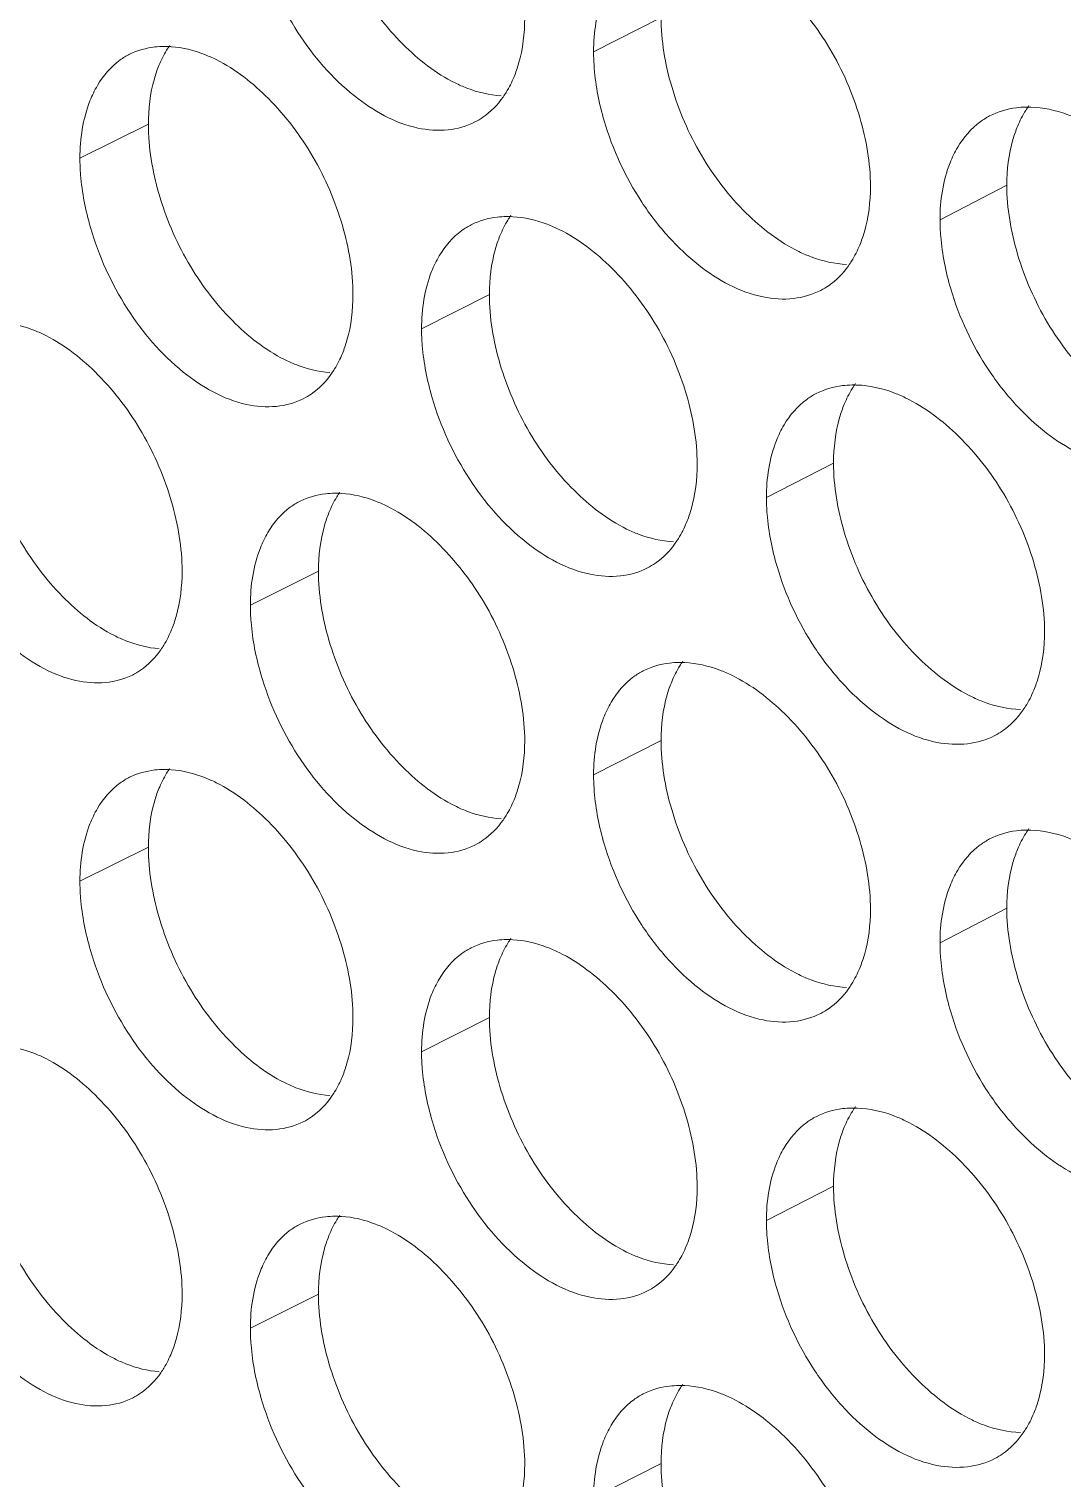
# Model space of a CAD drawing. Header units: millimetres. Extents: x 1177 to 4147, y 93 to 2194.
# Drawn here: x 2580.43 to 2591.68, y 760.61 to 776.39 of the extents above; entities that cross this region are included whole.
import ezdxf

# ---------------------------------------------------------------- set-up
doc = ezdxf.new("R2010")
doc.units = ezdxf.units.MM
doc.header["$LTSCALE"] = 0.1
doc.layers.get('0').update_dxf_attribs({"lineweight": 13})
doc.layers.add('标注', color=251, linetype='Continuous', lineweight=9)

# ---------------------------------------------------------------- blocks, each defined once
blk = doc.blocks.new('02')
at = {"layer": '标注'}
for p, q in [((4465.295, 700.576), (4464.246, 700.04)), ((4457.319, 698.913), (4456.254, 698.384)), ((4470.674, 697.966), (4469.635, 697.425)), ((4462.624, 696.265), (4461.569, 695.732)), ((4467.979, 693.642), (4466.934, 693.104)), ((4459.965, 691.961), (4458.906, 691.43)), ((4465.295, 689.326), (4464.246, 688.79)), ((4457.319, 687.663), (4456.254, 687.134)), ((4457.319, 687.663), (4456.254, 687.134)), ((4470.674, 686.716), (4469.635, 686.175)), ((4462.624, 685.015), (4461.569, 684.482)), ((4462.624, 685.015), (4461.569, 684.482)), ((4467.979, 682.392), (4466.934, 681.854)), ((4467.979, 682.392), (4466.934, 681.854)), ((4459.965, 680.711), (4458.906, 680.18)), ((4465.295, 678.076), (4464.246, 677.54))]:
    blk.add_line(p, q, dxfattribs=at)
for centre, radius, start, end in [((4457.571, 698.665), 1.459, 85.9113, 90.3279), ((4471.001, 697.672), 1.508, 88.1658, 91.0012), ((4462.906, 695.999), 1.478, 86.8291, 90.6001), ((4468.29, 693.358), 1.498, 87.7255, 90.8684), ((4460.232, 691.704), 1.468, 86.3729, 90.4645), ((4465.592, 689.051), 1.488, 87.2799, 90.7347), ((4457.571, 687.415), 1.459, 85.9113, 90.3279), ((4457.571, 687.415), 1.459, 85.9113, 90.3279), ((4471.001, 686.422), 1.508, 88.1658, 91.0012), ((4462.906, 684.749), 1.478, 86.8291, 90.6001), ((4462.906, 684.749), 1.478, 86.8291, 90.6001), ((4468.29, 682.108), 1.498, 87.7255, 90.8684), ((4468.29, 682.108), 1.498, 87.7255, 90.8684), ((4460.232, 680.454), 1.468, 86.3729, 90.4645), ((4465.592, 677.801), 1.488, 87.2799, 90.7347)]:
    blk.add_arc(centre, radius, start, end, dxfattribs=at)
for points, knots in [([(4459.965, 703.211), (4459.965, 702.848), (4460.094, 702.097), (4460.542, 701.048), (4461.214, 700.158), (4461.789, 699.705), (4462.091, 699.556)], [0, 0, 0, 0, 0.247033, 0.511643, 0.769894, 1, 1, 1, 1]), ([(4459.07, 701.604), (4459.198, 701.16), (4459.581, 700.325), (4460.418, 699.35), (4461.291, 698.85), (4461.971, 698.799), (4462.27, 698.882), (4462.4, 698.948)], [0, 0, 0, 0, 0.293762, 0.573619, 0.807925, 0.907583, 1, 1, 1, 1]), ([(4468.553, 697.946), (4468.553, 698.308), (4468.422, 699.06), (4467.966, 700.106), (4467.283, 700.991), (4466.701, 701.44), (4466.395, 701.589)], [0, 0, 0, 0, 0.246367, 0.510504, 0.768967, 1, 1, 1, 1]), ([(4464.519, 701.17), (4464.474, 701.093), (4464.304, 700.74), (4464.246, 700.341), (4464.246, 700.04)], [0, 0, 0, 0, 0.228624, 1, 1, 1, 1]), ([(4463.008, 699.653), (4463.036, 699.72), (4463.137, 700.014), (4463.174, 700.328), (4463.174, 700.566)], [0, 0, 0, 0, 0.233221, 1, 1, 1, 1]), ([(4465.295, 700.576), (4465.295, 700.213), (4465.425, 699.462), (4465.878, 698.415), (4466.556, 697.528), (4467.136, 697.079), (4467.441, 696.931)], [0, 0, 0, 0, 0.246671, 0.510955, 0.769257, 1, 1, 1, 1]), ([(4457.563, 700.124), (4457.516, 700.124), (4457.332, 700.113), (4457.149, 700.062), (4457.027, 700.002)], [0, 0, 0, 0, 0.258421, 1, 1, 1, 1]), ([(4457.648, 700.137), (4457.632, 700.113), (4457.568, 700.014), (4457.516, 699.907), (4457.482, 699.825)], [0, 0, 0, 0, 0.242569, 1, 1, 1, 1]), ([(4458.374, 699.918), (4458.316, 699.947), (4458.094, 700.047), (4457.853, 700.108), (4457.675, 700.12)], [0, 0, 0, 0, 0.266713, 1, 1, 1, 1]), ([(4457.027, 700.002), (4456.976, 699.976), (4456.774, 699.855), (4456.616, 699.669), (4456.526, 699.516)], [0, 0, 0, 0, 0.242512, 1, 1, 1, 1]), ([(4460.502, 696.26), (4460.502, 696.623), (4460.373, 697.375), (4459.923, 698.423), (4459.251, 699.313), (4458.677, 699.767), (4458.374, 699.918)], [0, 0, 0, 0, 0.246911, 0.511538, 0.769926, 1, 1, 1, 1]), ([(4464.246, 700.04), (4464.246, 699.953), (4464.261, 699.59), (4464.333, 699.23), (4464.411, 698.965)], [0, 0, 0, 0, 0.238632, 1, 1, 1, 1]), ([(4457.482, 699.825), (4457.455, 699.758), (4457.355, 699.464), (4457.319, 699.15), (4457.319, 698.913)], [0, 0, 0, 0, 0.232835, 1, 1, 1, 1]), ([(4462.837, 699.336), (4462.854, 699.36), (4462.92, 699.46), (4462.974, 699.569), (4463.008, 699.653)], [0, 0, 0, 0, 0.242697, 1, 1, 1, 1]), ([(4456.526, 699.516), (4456.481, 699.439), (4456.312, 699.085), (4456.254, 698.686), (4456.254, 698.384)], [0, 0, 0, 0, 0.227885, 1, 1, 1, 1]), ([(4462.091, 699.556), (4462.151, 699.526), (4462.379, 699.425), (4462.626, 699.366), (4462.809, 699.355)], [0, 0, 0, 0, 0.2667, 1, 1, 1, 1]), ([(4462.4, 698.948), (4462.443, 698.97), (4462.612, 699.069), (4462.752, 699.215), (4462.837, 699.336)], [0, 0, 0, 0, 0.244733, 1, 1, 1, 1]), ([(4470.974, 699.18), (4470.924, 699.179), (4470.728, 699.166), (4470.535, 699.109), (4470.407, 699.042)], [0, 0, 0, 0, 0.258483, 1, 1, 1, 1]), ([(4471.019, 699.204), (4471.002, 699.18), (4470.933, 699.077), (4470.877, 698.966), (4470.842, 698.88)], [0, 0, 0, 0, 0.242868, 1, 1, 1, 1]), ([(4471.804, 698.984), (4471.742, 699.014), (4471.501, 699.116), (4471.24, 699.174), (4471.049, 699.18)], [0, 0, 0, 0, 0.266802, 1, 1, 1, 1]), ([(4464.411, 698.965), (4464.542, 698.52), (4464.836, 697.88), (4465.392, 697.159), (4465.981, 696.597), (4466.662, 696.219), (4467.348, 696.174), (4467.649, 696.261), (4467.78, 696.328)], [0, 0, 0, 0, 0.292621, 0.4365, 0.572692, 0.807081, 0.907102, 1, 1, 1, 1]), ([(4470.407, 699.042), (4470.356, 699.015), (4470.157, 698.892), (4470, 698.707), (4469.91, 698.555)], [0, 0, 0, 0, 0.24332, 1, 1, 1, 1]), ([(4457.319, 698.913), (4457.319, 698.55), (4457.447, 697.798), (4457.893, 696.749), (4458.561, 695.858), (4459.134, 695.403), (4459.435, 695.252)], [0, 0, 0, 0, 0.247215, 0.511988, 0.770214, 1, 1, 1, 1]), ([(4470.842, 698.88), (4470.814, 698.813), (4470.712, 698.518), (4470.674, 698.204), (4470.674, 697.966)], [0, 0, 0, 0, 0.233581, 1, 1, 1, 1]), ([(4469.91, 698.555), (4469.864, 698.478), (4469.694, 698.125), (4469.635, 697.726), (4469.635, 697.425)], [0, 0, 0, 0, 0.229116, 1, 1, 1, 1]), ([(4456.254, 698.384), (4456.254, 698.298), (4456.27, 697.934), (4456.341, 697.574), (4456.418, 697.308)], [0, 0, 0, 0, 0.238534, 1, 1, 1, 1]), ([(4468.386, 697.033), (4468.414, 697.1), (4468.516, 697.394), (4468.553, 697.708), (4468.553, 697.946)], [0, 0, 0, 0, 0.233519, 1, 1, 1, 1]), ([(4470.674, 697.966), (4470.674, 697.603), (4470.806, 696.852), (4471.263, 695.807), (4471.948, 694.923), (4472.533, 694.477), (4472.84, 694.331)], [0, 0, 0, 0, 0.246312, 0.510271, 0.768623, 1, 1, 1, 1]), ([(4462.89, 697.477), (4462.842, 697.477), (4462.653, 697.466), (4462.467, 697.412), (4462.342, 697.349)], [0, 0, 0, 0, 0.258444, 1, 1, 1, 1]), ([(4462.96, 697.495), (4462.943, 697.471), (4462.877, 697.37), (4462.823, 697.262), (4462.789, 697.178)], [0, 0, 0, 0, 0.242682, 1, 1, 1, 1]), ([(4463.709, 697.276), (4463.649, 697.305), (4463.42, 697.406), (4463.171, 697.465), (4462.988, 697.475)], [0, 0, 0, 0, 0.266759, 1, 1, 1, 1]), ([(4469.635, 697.425), (4469.635, 697.338), (4469.651, 696.975), (4469.724, 696.616), (4469.802, 696.351)], [0, 0, 0, 0, 0.238699, 1, 1, 1, 1]), ([(4456.418, 697.308), (4456.546, 696.865), (4456.925, 696.03), (4457.757, 695.053), (4458.624, 694.551), (4459.301, 694.496), (4459.599, 694.577), (4459.729, 694.642)], [0, 0, 0, 0, 0.294207, 0.574275, 0.808437, 0.907868, 1, 1, 1, 1]), ([(4462.342, 697.349), (4462.291, 697.323), (4462.09, 697.201), (4461.932, 697.016), (4461.842, 696.863)], [0, 0, 0, 0, 0.242847, 1, 1, 1, 1]), ([(4462.789, 697.178), (4462.761, 697.111), (4462.661, 696.817), (4462.624, 696.503), (4462.624, 696.265)], [0, 0, 0, 0, 0.233133, 1, 1, 1, 1]), ([(4465.857, 693.628), (4465.857, 693.99), (4465.726, 694.742), (4465.272, 695.788), (4464.593, 696.676), (4464.014, 697.126), (4463.709, 697.276)], [0, 0, 0, 0, 0.246547, 0.510848, 0.769286, 1, 1, 1, 1]), ([(4467.441, 696.931), (4467.503, 696.901), (4467.738, 696.799), (4467.993, 696.741), (4468.181, 696.733)], [0, 0, 0, 0, 0.26673, 1, 1, 1, 1]), ([(4468.21, 696.71), (4468.227, 696.734), (4468.295, 696.837), (4468.351, 696.947), (4468.386, 697.033)], [0, 0, 0, 0, 0.242819, 1, 1, 1, 1]), ([(4461.842, 696.863), (4461.797, 696.786), (4461.628, 696.432), (4461.569, 696.033), (4461.569, 695.732)], [0, 0, 0, 0, 0.228378, 1, 1, 1, 1]), ([(4467.78, 696.328), (4467.822, 696.35), (4467.988, 696.449), (4468.126, 696.591), (4468.21, 696.71)], [0, 0, 0, 0, 0.245104, 1, 1, 1, 1]), ([(4460.338, 695.348), (4460.365, 695.415), (4460.466, 695.709), (4460.502, 696.022), (4460.502, 696.26)], [0, 0, 0, 0, 0.233071, 1, 1, 1, 1]), ([(4462.624, 696.265), (4462.624, 695.902), (4462.754, 695.151), (4463.204, 694.103), (4463.879, 693.215), (4464.456, 692.764), (4464.76, 692.615)], [0, 0, 0, 0, 0.246852, 0.511298, 0.769575, 1, 1, 1, 1]), ([(4469.802, 696.351), (4469.934, 695.906), (4470.232, 695.265), (4470.795, 694.546), (4471.392, 693.985), (4472.082, 693.612), (4472.774, 693.575), (4473.078, 693.665), (4473.209, 693.734)], [0, 0, 0, 0, 0.291742, 0.435347, 0.571412, 0.806086, 0.906551, 1, 1, 1, 1]), ([(4455.726, 695.624), (4455.669, 695.653), (4455.45, 695.752), (4455.213, 695.813), (4455.038, 695.827)], [0, 0, 0, 0, 0.266684, 1, 1, 1, 1]), ([(4457.844, 691.961), (4457.844, 692.324), (4457.715, 693.075), (4457.268, 694.125), (4456.598, 695.016), (4456.027, 695.472), (4455.726, 695.624)], [0, 0, 0, 0, 0.247093, 0.511885, 0.770247, 1, 1, 1, 1]), ([(4461.569, 695.732), (4461.569, 695.645), (4461.585, 695.282), (4461.657, 694.922), (4461.734, 694.657)], [0, 0, 0, 0, 0.238599, 1, 1, 1, 1]), ([(4460.169, 695.033), (4460.185, 695.057), (4460.25, 695.157), (4460.304, 695.265), (4460.338, 695.348)], [0, 0, 0, 0, 0.24264, 1, 1, 1, 1]), ([(4459.435, 695.252), (4459.494, 695.223), (4459.718, 695.123), (4459.961, 695.063), (4460.141, 695.051)], [0, 0, 0, 0, 0.266679, 1, 1, 1, 1]), ([(4459.729, 694.642), (4459.772, 694.664), (4459.942, 694.764), (4460.083, 694.911), (4460.169, 695.033)], [0, 0, 0, 0, 0.244538, 1, 1, 1, 1]), ([(4461.734, 694.657), (4461.864, 694.212), (4462.249, 693.377), (4463.091, 692.402), (4463.97, 691.906), (4464.653, 691.859), (4464.954, 691.943), (4465.084, 692.01)], [0, 0, 0, 0, 0.293319, 0.572966, 0.807416, 0.907301, 1, 1, 1, 1]), ([(4467.706, 694.721), (4467.656, 694.695), (4467.456, 694.572), (4467.298, 694.387), (4467.208, 694.234)], [0, 0, 0, 0, 0.243166, 1, 1, 1, 1]), ([(4468.267, 694.856), (4468.217, 694.856), (4468.024, 694.843), (4467.834, 694.787), (4467.706, 694.721)], [0, 0, 0, 0, 0.258469, 1, 1, 1, 1]), ([(4468.32, 694.878), (4468.303, 694.854), (4468.236, 694.752), (4468.18, 694.642), (4468.145, 694.556)], [0, 0, 0, 0, 0.242804, 1, 1, 1, 1]), ([(4469.094, 694.658), (4469.032, 694.688), (4468.795, 694.79), (4468.538, 694.848), (4468.349, 694.855)], [0, 0, 0, 0, 0.266791, 1, 1, 1, 1]), ([(4471.261, 691.02), (4471.261, 691.383), (4471.129, 692.134), (4470.671, 693.179), (4469.985, 694.063), (4469.401, 694.511), (4469.094, 694.658)], [0, 0, 0, 0, 0.246187, 0.510161, 0.768649, 1, 1, 1, 1]), ([(4454.685, 694.621), (4454.685, 694.258), (4454.813, 693.506), (4455.256, 692.456), (4455.921, 691.564), (4456.491, 691.107), (4456.791, 690.956)], [0, 0, 0, 0, 0.247397, 0.512334, 0.770535, 1, 1, 1, 1]), ([(4468.145, 694.556), (4468.117, 694.489), (4468.016, 694.195), (4467.979, 693.881), (4467.979, 693.642)], [0, 0, 0, 0, 0.233432, 1, 1, 1, 1]), ([(4467.208, 694.234), (4467.163, 694.157), (4466.993, 693.804), (4466.934, 693.405), (4466.934, 693.104)], [0, 0, 0, 0, 0.22887, 1, 1, 1, 1]), ([(4465.691, 692.715), (4465.719, 692.782), (4465.82, 693.076), (4465.857, 693.39), (4465.857, 693.628)], [0, 0, 0, 0, 0.23337, 1, 1, 1, 1]), ([(4467.979, 693.642), (4467.979, 693.28), (4468.109, 692.529), (4468.564, 691.483), (4469.246, 690.597), (4469.828, 690.15), (4470.134, 690.002)], [0, 0, 0, 0, 0.246491, 0.510612, 0.768939, 1, 1, 1, 1]), ([(4460.221, 693.173), (4460.172, 693.172), (4459.986, 693.161), (4459.802, 693.109), (4459.679, 693.047)], [0, 0, 0, 0, 0.258432, 1, 1, 1, 1]), ([(4460.298, 693.188), (4460.281, 693.164), (4460.216, 693.064), (4460.163, 692.957), (4460.129, 692.873)], [0, 0, 0, 0, 0.242625, 1, 1, 1, 1]), ([(4461.036, 692.969), (4460.977, 692.998), (4460.751, 693.098), (4460.506, 693.158), (4460.325, 693.17)], [0, 0, 0, 0, 0.266738, 1, 1, 1, 1]), ([(4466.934, 693.104), (4466.934, 693.018), (4466.95, 692.655), (4467.022, 692.295), (4467.1, 692.03)], [0, 0, 0, 0, 0.238665, 1, 1, 1, 1]), ([(4453.778, 693.019), (4453.905, 692.575), (4454.28, 691.742), (4455.002, 690.893), (4455.671, 690.431), (4456.166, 690.24), (4456.644, 690.199), (4456.941, 690.279), (4457.07, 690.343)], [0, 0, 0, 0, 0.294183, 0.574014, 0.698487, 0.809259, 0.908301, 1, 1, 1, 1]), ([(4459.679, 693.047), (4459.628, 693.022), (4459.426, 692.9), (4459.268, 692.714), (4459.178, 692.561)], [0, 0, 0, 0, 0.242682, 1, 1, 1, 1]), ([(4460.129, 692.873), (4460.102, 692.806), (4460.002, 692.512), (4459.965, 692.199), (4459.965, 691.961)], [0, 0, 0, 0, 0.232984, 1, 1, 1, 1]), ([(4463.174, 689.316), (4463.174, 689.678), (4463.043, 690.43), (4462.592, 691.478), (4461.916, 692.366), (4461.339, 692.819), (4461.036, 692.969)], [0, 0, 0, 0, 0.246729, 0.511193, 0.769606, 1, 1, 1, 1]), ([(4465.517, 692.395), (4465.534, 692.419), (4465.601, 692.52), (4465.656, 692.63), (4465.691, 692.715)], [0, 0, 0, 0, 0.242757, 1, 1, 1, 1]), ([(4459.178, 692.561), (4459.133, 692.484), (4458.964, 692.131), (4458.906, 691.731), (4458.906, 691.43)], [0, 0, 0, 0, 0.228131, 1, 1, 1, 1]), ([(4464.76, 692.615), (4464.821, 692.585), (4465.052, 692.484), (4465.304, 692.425), (4465.489, 692.416)], [0, 0, 0, 0, 0.266716, 1, 1, 1, 1]), ([(4465.084, 692.01), (4465.126, 692.032), (4465.294, 692.131), (4465.433, 692.275), (4465.517, 692.395)], [0, 0, 0, 0, 0.244921, 1, 1, 1, 1]), ([(4457.68, 691.049), (4457.707, 691.116), (4457.807, 691.41), (4457.844, 691.723), (4457.844, 691.961)], [0, 0, 0, 0, 0.232922, 1, 1, 1, 1]), ([(4459.965, 691.961), (4459.965, 691.598), (4460.094, 690.847), (4460.542, 689.798), (4461.214, 688.908), (4461.789, 688.455), (4462.091, 688.306)], [0, 0, 0, 0, 0.247033, 0.511643, 0.769894, 1, 1, 1, 1]), ([(4467.1, 692.03), (4467.232, 691.585), (4467.528, 690.944), (4468.087, 690.224), (4468.68, 689.663), (4469.366, 689.287), (4470.055, 689.247), (4470.357, 689.335), (4470.489, 689.403)], [0, 0, 0, 0, 0.29218, 0.435922, 0.57205, 0.806581, 0.906826, 1, 1, 1, 1]), ([(4458.906, 691.43), (4458.906, 691.343), (4458.921, 690.98), (4458.993, 690.62), (4459.07, 690.354)], [0, 0, 0, 0, 0.238567, 1, 1, 1, 1]), ([(4457.513, 690.737), (4457.529, 690.76), (4457.594, 690.86), (4457.646, 690.966), (4457.68, 691.049)], [0, 0, 0, 0, 0.242584, 1, 1, 1, 1]), ([(4456.791, 690.956), (4456.849, 690.927), (4457.069, 690.827), (4457.309, 690.766), (4457.486, 690.753)], [0, 0, 0, 0, 0.266655, 1, 1, 1, 1]), ([(4471.094, 690.107), (4471.122, 690.174), (4471.224, 690.468), (4471.261, 690.782), (4471.261, 691.02)], [0, 0, 0, 0, 0.233669, 1, 1, 1, 1]), ([(4457.07, 690.343), (4457.113, 690.365), (4457.286, 690.465), (4457.428, 690.613), (4457.513, 690.737)], [0, 0, 0, 0, 0.244338, 1, 1, 1, 1]), ([(4465.018, 690.407), (4464.967, 690.381), (4464.767, 690.259), (4464.609, 690.073), (4464.519, 689.92)], [0, 0, 0, 0, 0.243008, 1, 1, 1, 1]), ([(4465.573, 690.539), (4465.523, 690.538), (4465.333, 690.526), (4465.144, 690.471), (4465.018, 690.407)], [0, 0, 0, 0, 0.258456, 1, 1, 1, 1]), ([(4465.634, 690.559), (4465.617, 690.534), (4465.55, 690.433), (4465.496, 690.324), (4465.461, 690.239)], [0, 0, 0, 0, 0.242742, 1, 1, 1, 1]), ([(4466.395, 690.339), (4466.334, 690.369), (4466.101, 690.47), (4465.849, 690.528), (4465.662, 690.537)], [0, 0, 0, 0, 0.266777, 1, 1, 1, 1]), ([(4459.07, 690.354), (4459.198, 689.91), (4459.581, 689.075), (4460.418, 688.1), (4461.291, 687.6), (4461.971, 687.549), (4462.27, 687.632), (4462.4, 687.698)], [0, 0, 0, 0, 0.293762, 0.573619, 0.807925, 0.907583, 1, 1, 1, 1]), ([(4465.461, 690.239), (4465.433, 690.172), (4465.332, 689.878), (4465.295, 689.564), (4465.295, 689.326)], [0, 0, 0, 0, 0.233282, 1, 1, 1, 1]), ([(4468.553, 686.696), (4468.553, 687.058), (4468.422, 687.81), (4467.966, 688.856), (4467.283, 689.741), (4466.701, 690.19), (4466.395, 690.339)], [0, 0, 0, 0, 0.246367, 0.510504, 0.768967, 1, 1, 1, 1]), ([(4470.134, 690.002), (4470.197, 689.972), (4470.436, 689.87), (4470.695, 689.813), (4470.886, 689.807)], [0, 0, 0, 0, 0.266739, 1, 1, 1, 1]), ([(4470.915, 689.782), (4470.933, 689.806), (4471.002, 689.909), (4471.058, 690.02), (4471.094, 690.107)], [0, 0, 0, 0, 0.242883, 1, 1, 1, 1]), ([(4464.519, 689.92), (4464.474, 689.843), (4464.304, 689.49), (4464.246, 689.091), (4464.246, 688.79)], [0, 0, 0, 0, 0.228624, 1, 1, 1, 1]), ([(4470.489, 689.403), (4470.53, 689.425), (4470.694, 689.524), (4470.831, 689.664), (4470.915, 689.782)], [0, 0, 0, 0, 0.245281, 1, 1, 1, 1]), ([(4463.008, 688.403), (4463.036, 688.47), (4463.137, 688.764), (4463.174, 689.078), (4463.174, 689.316)], [0, 0, 0, 0, 0.233221, 1, 1, 1, 1]), ([(4465.295, 689.326), (4465.295, 688.963), (4465.425, 688.212), (4465.878, 687.165), (4466.556, 686.278), (4467.136, 685.829), (4467.441, 685.681)], [0, 0, 0, 0, 0.246671, 0.510955, 0.769257, 1, 1, 1, 1]), ([(4457.563, 688.874), (4457.516, 688.874), (4457.332, 688.863), (4457.149, 688.812), (4457.027, 688.752)], [0, 0, 0, 0, 0.258421, 1, 1, 1, 1]), ([(4457.563, 688.874), (4457.516, 688.874), (4457.332, 688.863), (4457.149, 688.812), (4457.027, 688.752)], [0, 0, 0, 0, 0.258421, 1, 1, 1, 1]), ([(4457.648, 688.887), (4457.632, 688.863), (4457.568, 688.764), (4457.516, 688.657), (4457.482, 688.575)], [0, 0, 0, 0, 0.242569, 1, 1, 1, 1]), ([(4457.648, 688.887), (4457.632, 688.863), (4457.568, 688.764), (4457.516, 688.657), (4457.482, 688.575)], [0, 0, 0, 0, 0.242569, 1, 1, 1, 1]), ([(4458.374, 688.668), (4458.316, 688.697), (4458.094, 688.797), (4457.853, 688.858), (4457.675, 688.87)], [0, 0, 0, 0, 0.266713, 1, 1, 1, 1]), ([(4458.374, 688.668), (4458.316, 688.697), (4458.094, 688.797), (4457.853, 688.858), (4457.675, 688.87)], [0, 0, 0, 0, 0.266713, 1, 1, 1, 1]), ([(4457.027, 688.752), (4456.976, 688.726), (4456.774, 688.605), (4456.616, 688.419), (4456.526, 688.266)], [0, 0, 0, 0, 0.242512, 1, 1, 1, 1]), ([(4457.027, 688.752), (4456.976, 688.726), (4456.774, 688.605), (4456.616, 688.419), (4456.526, 688.266)], [0, 0, 0, 0, 0.242512, 1, 1, 1, 1]), ([(4457.482, 688.575), (4457.455, 688.508), (4457.355, 688.214), (4457.319, 687.9), (4457.319, 687.663)], [0, 0, 0, 0, 0.232835, 1, 1, 1, 1]), ([(4457.482, 688.575), (4457.455, 688.508), (4457.355, 688.214), (4457.319, 687.9), (4457.319, 687.663)], [0, 0, 0, 0, 0.232835, 1, 1, 1, 1]), ([(4460.502, 685.01), (4460.502, 685.373), (4460.373, 686.125), (4459.923, 687.173), (4459.251, 688.063), (4458.677, 688.517), (4458.374, 688.668)], [0, 0, 0, 0, 0.246911, 0.511538, 0.769926, 1, 1, 1, 1]), ([(4460.502, 685.01), (4460.502, 685.373), (4460.373, 686.125), (4459.923, 687.173), (4459.251, 688.063), (4458.677, 688.517), (4458.374, 688.668)], [0, 0, 0, 0, 0.246911, 0.511538, 0.769926, 1, 1, 1, 1]), ([(4464.246, 688.79), (4464.246, 688.703), (4464.261, 688.34), (4464.333, 687.98), (4464.411, 687.715)], [0, 0, 0, 0, 0.238632, 1, 1, 1, 1]), ([(4462.837, 688.086), (4462.854, 688.11), (4462.92, 688.21), (4462.974, 688.319), (4463.008, 688.403)], [0, 0, 0, 0, 0.242697, 1, 1, 1, 1]), ([(4456.526, 688.266), (4456.481, 688.189), (4456.312, 687.835), (4456.254, 687.436), (4456.254, 687.134)], [0, 0, 0, 0, 0.227885, 1, 1, 1, 1]), ([(4456.526, 688.266), (4456.481, 688.189), (4456.312, 687.835), (4456.254, 687.436), (4456.254, 687.134)], [0, 0, 0, 0, 0.227885, 1, 1, 1, 1]), ([(4462.091, 688.306), (4462.151, 688.276), (4462.379, 688.175), (4462.626, 688.116), (4462.809, 688.105)], [0, 0, 0, 0, 0.2667, 1, 1, 1, 1]), ([(4462.4, 687.698), (4462.443, 687.72), (4462.612, 687.819), (4462.752, 687.965), (4462.837, 688.086)], [0, 0, 0, 0, 0.244733, 1, 1, 1, 1]), ([(4470.974, 687.93), (4470.924, 687.929), (4470.728, 687.916), (4470.535, 687.859), (4470.407, 687.792)], [0, 0, 0, 0, 0.258483, 1, 1, 1, 1]), ([(4471.019, 687.954), (4471.002, 687.93), (4470.933, 687.827), (4470.877, 687.716), (4470.842, 687.63)], [0, 0, 0, 0, 0.242868, 1, 1, 1, 1]), ([(4471.804, 687.734), (4471.742, 687.764), (4471.501, 687.866), (4471.24, 687.924), (4471.049, 687.93)], [0, 0, 0, 0, 0.266802, 1, 1, 1, 1]), ([(4464.411, 687.715), (4464.542, 687.27), (4464.836, 686.63), (4465.392, 685.909), (4465.981, 685.347), (4466.662, 684.969), (4467.348, 684.924), (4467.649, 685.011), (4467.78, 685.078)], [0, 0, 0, 0, 0.292621, 0.4365, 0.572692, 0.807081, 0.907102, 1, 1, 1, 1]), ([(4470.407, 687.792), (4470.356, 687.765), (4470.157, 687.642), (4470, 687.457), (4469.91, 687.305)], [0, 0, 0, 0, 0.24332, 1, 1, 1, 1]), ([(4457.319, 687.663), (4457.319, 687.3), (4457.447, 686.548), (4457.893, 685.499), (4458.561, 684.608), (4459.134, 684.153), (4459.435, 684.002)], [0, 0, 0, 0, 0.247215, 0.511988, 0.770214, 1, 1, 1, 1]), ([(4457.319, 687.663), (4457.319, 687.3), (4457.447, 686.548), (4457.893, 685.499), (4458.561, 684.608), (4459.134, 684.153), (4459.435, 684.002)], [0, 0, 0, 0, 0.247215, 0.511988, 0.770214, 1, 1, 1, 1]), ([(4470.842, 687.63), (4470.814, 687.563), (4470.712, 687.268), (4470.674, 686.954), (4470.674, 686.716)], [0, 0, 0, 0, 0.233581, 1, 1, 1, 1]), ([(4469.91, 687.305), (4469.864, 687.228), (4469.694, 686.875), (4469.635, 686.476), (4469.635, 686.175)], [0, 0, 0, 0, 0.229116, 1, 1, 1, 1]), ([(4456.254, 687.134), (4456.254, 687.048), (4456.27, 686.684), (4456.341, 686.324), (4456.418, 686.058)], [0, 0, 0, 0, 0.238534, 1, 1, 1, 1]), ([(4456.254, 687.134), (4456.254, 687.048), (4456.27, 686.684), (4456.341, 686.324), (4456.418, 686.058)], [0, 0, 0, 0, 0.238534, 1, 1, 1, 1]), ([(4468.386, 685.783), (4468.414, 685.85), (4468.516, 686.144), (4468.553, 686.458), (4468.553, 686.696)], [0, 0, 0, 0, 0.233519, 1, 1, 1, 1]), ([(4470.674, 686.716), (4470.674, 686.353), (4470.806, 685.602), (4471.263, 684.557), (4471.948, 683.673), (4472.533, 683.227), (4472.84, 683.081)], [0, 0, 0, 0, 0.246312, 0.510271, 0.768623, 1, 1, 1, 1]), ([(4462.342, 686.099), (4462.291, 686.073), (4462.09, 685.951), (4461.932, 685.766), (4461.842, 685.613)], [0, 0, 0, 0, 0.242847, 1, 1, 1, 1]), ([(4462.342, 686.099), (4462.291, 686.073), (4462.09, 685.951), (4461.932, 685.766), (4461.842, 685.613)], [0, 0, 0, 0, 0.242847, 1, 1, 1, 1]), ([(4462.89, 686.227), (4462.842, 686.227), (4462.653, 686.216), (4462.467, 686.162), (4462.342, 686.099)], [0, 0, 0, 0, 0.258444, 1, 1, 1, 1]), ([(4462.89, 686.227), (4462.842, 686.227), (4462.653, 686.216), (4462.467, 686.162), (4462.342, 686.099)], [0, 0, 0, 0, 0.258444, 1, 1, 1, 1]), ([(4462.96, 686.245), (4462.943, 686.221), (4462.877, 686.12), (4462.823, 686.012), (4462.789, 685.928)], [0, 0, 0, 0, 0.242682, 1, 1, 1, 1]), ([(4462.96, 686.245), (4462.943, 686.221), (4462.877, 686.12), (4462.823, 686.012), (4462.789, 685.928)], [0, 0, 0, 0, 0.242682, 1, 1, 1, 1]), ([(4463.709, 686.026), (4463.649, 686.055), (4463.42, 686.156), (4463.171, 686.215), (4462.988, 686.225)], [0, 0, 0, 0, 0.266759, 1, 1, 1, 1]), ([(4463.709, 686.026), (4463.649, 686.055), (4463.42, 686.156), (4463.171, 686.215), (4462.988, 686.225)], [0, 0, 0, 0, 0.266759, 1, 1, 1, 1]), ([(4469.635, 686.175), (4469.635, 686.088), (4469.651, 685.725), (4469.724, 685.366), (4469.802, 685.101)], [0, 0, 0, 0, 0.238699, 1, 1, 1, 1]), ([(4456.418, 686.058), (4456.546, 685.615), (4456.925, 684.78), (4457.757, 683.803), (4458.624, 683.301), (4459.301, 683.246), (4459.599, 683.327), (4459.729, 683.392)], [0, 0, 0, 0, 0.294207, 0.574275, 0.808437, 0.907868, 1, 1, 1, 1]), ([(4456.418, 686.058), (4456.546, 685.615), (4456.925, 684.78), (4457.757, 683.803), (4458.624, 683.301), (4459.301, 683.246), (4459.599, 683.327), (4459.729, 683.392)], [0, 0, 0, 0, 0.294207, 0.574275, 0.808437, 0.907868, 1, 1, 1, 1]), ([(4462.789, 685.928), (4462.761, 685.861), (4462.661, 685.567), (4462.624, 685.253), (4462.624, 685.015)], [0, 0, 0, 0, 0.233133, 1, 1, 1, 1]), ([(4462.789, 685.928), (4462.761, 685.861), (4462.661, 685.567), (4462.624, 685.253), (4462.624, 685.015)], [0, 0, 0, 0, 0.233133, 1, 1, 1, 1]), ([(4465.857, 682.378), (4465.857, 682.74), (4465.726, 683.492), (4465.272, 684.538), (4464.593, 685.426), (4464.014, 685.876), (4463.709, 686.026)], [0, 0, 0, 0, 0.246547, 0.510848, 0.769286, 1, 1, 1, 1]), ([(4465.857, 682.378), (4465.857, 682.74), (4465.726, 683.492), (4465.272, 684.538), (4464.593, 685.426), (4464.014, 685.876), (4463.709, 686.026)], [0, 0, 0, 0, 0.246547, 0.510848, 0.769286, 1, 1, 1, 1]), ([(4467.441, 685.681), (4467.503, 685.651), (4467.738, 685.549), (4467.993, 685.491), (4468.181, 685.483)], [0, 0, 0, 0, 0.26673, 1, 1, 1, 1]), ([(4468.21, 685.46), (4468.227, 685.484), (4468.295, 685.587), (4468.351, 685.697), (4468.386, 685.783)], [0, 0, 0, 0, 0.242819, 1, 1, 1, 1]), ([(4461.842, 685.613), (4461.797, 685.536), (4461.628, 685.182), (4461.569, 684.783), (4461.569, 684.482)], [0, 0, 0, 0, 0.228378, 1, 1, 1, 1]), ([(4461.842, 685.613), (4461.797, 685.536), (4461.628, 685.182), (4461.569, 684.783), (4461.569, 684.482)], [0, 0, 0, 0, 0.228378, 1, 1, 1, 1]), ([(4467.78, 685.078), (4467.822, 685.1), (4467.988, 685.199), (4468.126, 685.341), (4468.21, 685.46)], [0, 0, 0, 0, 0.245104, 1, 1, 1, 1]), ([(4460.338, 684.098), (4460.365, 684.165), (4460.466, 684.459), (4460.502, 684.772), (4460.502, 685.01)], [0, 0, 0, 0, 0.233071, 1, 1, 1, 1]), ([(4460.338, 684.098), (4460.365, 684.165), (4460.466, 684.459), (4460.502, 684.772), (4460.502, 685.01)], [0, 0, 0, 0, 0.233071, 1, 1, 1, 1]), ([(4462.624, 685.015), (4462.624, 684.652), (4462.754, 683.901), (4463.204, 682.853), (4463.879, 681.965), (4464.456, 681.514), (4464.76, 681.365)], [0, 0, 0, 0, 0.246852, 0.511298, 0.769575, 1, 1, 1, 1]), ([(4462.624, 685.015), (4462.624, 684.652), (4462.754, 683.901), (4463.204, 682.853), (4463.879, 681.965), (4464.456, 681.514), (4464.76, 681.365)], [0, 0, 0, 0, 0.246852, 0.511298, 0.769575, 1, 1, 1, 1]), ([(4469.802, 685.101), (4469.934, 684.656), (4470.232, 684.015), (4470.795, 683.296), (4471.392, 682.735), (4472.082, 682.362), (4472.774, 682.325), (4473.078, 682.415), (4473.209, 682.484)], [0, 0, 0, 0, 0.291742, 0.435347, 0.571412, 0.806086, 0.906551, 1, 1, 1, 1]), ([(4455.726, 684.374), (4455.669, 684.403), (4455.45, 684.502), (4455.213, 684.563), (4455.038, 684.577)], [0, 0, 0, 0, 0.266684, 1, 1, 1, 1]), ([(4457.844, 680.711), (4457.844, 681.074), (4457.715, 681.825), (4457.268, 682.875), (4456.598, 683.766), (4456.027, 684.222), (4455.726, 684.374)], [0, 0, 0, 0, 0.247093, 0.511885, 0.770247, 1, 1, 1, 1]), ([(4461.569, 684.482), (4461.569, 684.395), (4461.585, 684.032), (4461.657, 683.672), (4461.734, 683.407)], [0, 0, 0, 0, 0.238599, 1, 1, 1, 1]), ([(4461.569, 684.482), (4461.569, 684.395), (4461.585, 684.032), (4461.657, 683.672), (4461.734, 683.407)], [0, 0, 0, 0, 0.238599, 1, 1, 1, 1]), ([(4460.169, 683.783), (4460.185, 683.807), (4460.25, 683.907), (4460.304, 684.015), (4460.338, 684.098)], [0, 0, 0, 0, 0.24264, 1, 1, 1, 1]), ([(4460.169, 683.783), (4460.185, 683.807), (4460.25, 683.907), (4460.304, 684.015), (4460.338, 684.098)], [0, 0, 0, 0, 0.24264, 1, 1, 1, 1]), ([(4459.435, 684.002), (4459.494, 683.973), (4459.718, 683.873), (4459.961, 683.813), (4460.141, 683.801)], [0, 0, 0, 0, 0.266679, 1, 1, 1, 1]), ([(4459.435, 684.002), (4459.494, 683.973), (4459.718, 683.873), (4459.961, 683.813), (4460.141, 683.801)], [0, 0, 0, 0, 0.266679, 1, 1, 1, 1]), ([(4459.729, 683.392), (4459.772, 683.414), (4459.942, 683.514), (4460.083, 683.661), (4460.169, 683.783)], [0, 0, 0, 0, 0.244538, 1, 1, 1, 1]), ([(4459.729, 683.392), (4459.772, 683.414), (4459.942, 683.514), (4460.083, 683.661), (4460.169, 683.783)], [0, 0, 0, 0, 0.244538, 1, 1, 1, 1]), ([(4468.32, 683.628), (4468.303, 683.604), (4468.236, 683.502), (4468.18, 683.392), (4468.145, 683.306)], [0, 0, 0, 0, 0.242804, 1, 1, 1, 1]), ([(4468.32, 683.628), (4468.303, 683.604), (4468.236, 683.502), (4468.18, 683.392), (4468.145, 683.306)], [0, 0, 0, 0, 0.242804, 1, 1, 1, 1]), ([(4461.734, 683.407), (4461.864, 682.962), (4462.249, 682.127), (4463.091, 681.152), (4463.97, 680.656), (4464.653, 680.609), (4464.954, 680.693), (4465.084, 680.76)], [0, 0, 0, 0, 0.293319, 0.572966, 0.807416, 0.907301, 1, 1, 1, 1]), ([(4461.734, 683.407), (4461.864, 682.962), (4462.249, 682.127), (4463.091, 681.152), (4463.97, 680.656), (4464.653, 680.609), (4464.954, 680.693), (4465.084, 680.76)], [0, 0, 0, 0, 0.293319, 0.572966, 0.807416, 0.907301, 1, 1, 1, 1]), ([(4467.706, 683.471), (4467.656, 683.445), (4467.456, 683.322), (4467.298, 683.137), (4467.208, 682.984)], [0, 0, 0, 0, 0.243166, 1, 1, 1, 1]), ([(4467.706, 683.471), (4467.656, 683.445), (4467.456, 683.322), (4467.298, 683.137), (4467.208, 682.984)], [0, 0, 0, 0, 0.243166, 1, 1, 1, 1]), ([(4468.267, 683.606), (4468.217, 683.606), (4468.024, 683.593), (4467.834, 683.537), (4467.706, 683.471)], [0, 0, 0, 0, 0.258469, 1, 1, 1, 1]), ([(4468.267, 683.606), (4468.217, 683.606), (4468.024, 683.593), (4467.834, 683.537), (4467.706, 683.471)], [0, 0, 0, 0, 0.258469, 1, 1, 1, 1]), ([(4469.094, 683.408), (4469.032, 683.438), (4468.795, 683.54), (4468.538, 683.598), (4468.349, 683.605)], [0, 0, 0, 0, 0.266791, 1, 1, 1, 1]), ([(4469.094, 683.408), (4469.032, 683.438), (4468.795, 683.54), (4468.538, 683.598), (4468.349, 683.605)], [0, 0, 0, 0, 0.266791, 1, 1, 1, 1]), ([(4471.261, 679.77), (4471.261, 680.133), (4471.129, 680.884), (4470.671, 681.929), (4469.985, 682.813), (4469.401, 683.261), (4469.094, 683.408)], [0, 0, 0, 0, 0.246187, 0.510161, 0.768649, 1, 1, 1, 1]), ([(4471.261, 679.77), (4471.261, 680.133), (4471.129, 680.884), (4470.671, 681.929), (4469.985, 682.813), (4469.401, 683.261), (4469.094, 683.408)], [0, 0, 0, 0, 0.246187, 0.510161, 0.768649, 1, 1, 1, 1]), ([(4454.685, 683.371), (4454.685, 683.008), (4454.813, 682.256), (4455.256, 681.206), (4455.921, 680.314), (4456.491, 679.857), (4456.791, 679.706)], [0, 0, 0, 0, 0.247397, 0.512334, 0.770535, 1, 1, 1, 1]), ([(4468.145, 683.306), (4468.117, 683.239), (4468.016, 682.945), (4467.979, 682.631), (4467.979, 682.392)], [0, 0, 0, 0, 0.233432, 1, 1, 1, 1]), ([(4468.145, 683.306), (4468.117, 683.239), (4468.016, 682.945), (4467.979, 682.631), (4467.979, 682.392)], [0, 0, 0, 0, 0.233432, 1, 1, 1, 1]), ([(4467.208, 682.984), (4467.163, 682.907), (4466.993, 682.554), (4466.934, 682.155), (4466.934, 681.854)], [0, 0, 0, 0, 0.22887, 1, 1, 1, 1]), ([(4467.208, 682.984), (4467.163, 682.907), (4466.993, 682.554), (4466.934, 682.155), (4466.934, 681.854)], [0, 0, 0, 0, 0.22887, 1, 1, 1, 1]), ([(4465.691, 681.465), (4465.719, 681.532), (4465.82, 681.826), (4465.857, 682.14), (4465.857, 682.378)], [0, 0, 0, 0, 0.23337, 1, 1, 1, 1]), ([(4465.691, 681.465), (4465.719, 681.532), (4465.82, 681.826), (4465.857, 682.14), (4465.857, 682.378)], [0, 0, 0, 0, 0.23337, 1, 1, 1, 1]), ([(4467.979, 682.392), (4467.979, 682.03), (4468.109, 681.279), (4468.564, 680.233), (4469.246, 679.347), (4469.828, 678.9), (4470.134, 678.752)], [0, 0, 0, 0, 0.246491, 0.510612, 0.768939, 1, 1, 1, 1]), ([(4467.979, 682.392), (4467.979, 682.03), (4468.109, 681.279), (4468.564, 680.233), (4469.246, 679.347), (4469.828, 678.9), (4470.134, 678.752)], [0, 0, 0, 0, 0.246491, 0.510612, 0.768939, 1, 1, 1, 1]), ([(4460.221, 681.923), (4460.172, 681.922), (4459.986, 681.911), (4459.802, 681.859), (4459.679, 681.797)], [0, 0, 0, 0, 0.258432, 1, 1, 1, 1]), ([(4460.298, 681.938), (4460.281, 681.914), (4460.216, 681.814), (4460.163, 681.707), (4460.129, 681.623)], [0, 0, 0, 0, 0.242625, 1, 1, 1, 1]), ([(4461.036, 681.719), (4460.977, 681.748), (4460.751, 681.848), (4460.506, 681.908), (4460.325, 681.92)], [0, 0, 0, 0, 0.266738, 1, 1, 1, 1]), ([(4466.934, 681.854), (4466.934, 681.768), (4466.95, 681.405), (4467.022, 681.045), (4467.1, 680.78)], [0, 0, 0, 0, 0.238665, 1, 1, 1, 1]), ([(4466.934, 681.854), (4466.934, 681.768), (4466.95, 681.405), (4467.022, 681.045), (4467.1, 680.78)], [0, 0, 0, 0, 0.238665, 1, 1, 1, 1]), ([(4453.778, 681.769), (4453.905, 681.325), (4454.28, 680.492), (4455.002, 679.643), (4455.671, 679.181), (4456.166, 678.99), (4456.644, 678.949), (4456.941, 679.029), (4457.07, 679.093)], [0, 0, 0, 0, 0.294183, 0.574014, 0.698487, 0.809259, 0.908301, 1, 1, 1, 1]), ([(4459.679, 681.797), (4459.628, 681.772), (4459.426, 681.65), (4459.268, 681.464), (4459.178, 681.311)], [0, 0, 0, 0, 0.242682, 1, 1, 1, 1]), ([(4460.129, 681.623), (4460.102, 681.556), (4460.002, 681.262), (4459.965, 680.949), (4459.965, 680.711)], [0, 0, 0, 0, 0.232984, 1, 1, 1, 1]), ([(4463.174, 678.066), (4463.174, 678.428), (4463.043, 679.18), (4462.592, 680.228), (4461.916, 681.116), (4461.339, 681.569), (4461.036, 681.719)], [0, 0, 0, 0, 0.246729, 0.511193, 0.769606, 1, 1, 1, 1]), ([(4464.76, 681.365), (4464.821, 681.335), (4465.052, 681.234), (4465.304, 681.175), (4465.489, 681.166)], [0, 0, 0, 0, 0.266716, 1, 1, 1, 1]), ([(4464.76, 681.365), (4464.821, 681.335), (4465.052, 681.234), (4465.304, 681.175), (4465.489, 681.166)], [0, 0, 0, 0, 0.266716, 1, 1, 1, 1]), ([(4465.517, 681.145), (4465.534, 681.169), (4465.601, 681.27), (4465.656, 681.38), (4465.691, 681.465)], [0, 0, 0, 0, 0.242757, 1, 1, 1, 1]), ([(4465.517, 681.145), (4465.534, 681.169), (4465.601, 681.27), (4465.656, 681.38), (4465.691, 681.465)], [0, 0, 0, 0, 0.242757, 1, 1, 1, 1]), ([(4459.178, 681.311), (4459.133, 681.234), (4458.964, 680.881), (4458.906, 680.481), (4458.906, 680.18)], [0, 0, 0, 0, 0.228131, 1, 1, 1, 1]), ([(4465.084, 680.76), (4465.126, 680.782), (4465.294, 680.881), (4465.433, 681.025), (4465.517, 681.145)], [0, 0, 0, 0, 0.244921, 1, 1, 1, 1]), ([(4465.084, 680.76), (4465.126, 680.782), (4465.294, 680.881), (4465.433, 681.025), (4465.517, 681.145)], [0, 0, 0, 0, 0.244921, 1, 1, 1, 1]), ([(4457.68, 679.799), (4457.707, 679.866), (4457.807, 680.16), (4457.844, 680.473), (4457.844, 680.711)], [0, 0, 0, 0, 0.232922, 1, 1, 1, 1]), ([(4459.965, 680.711), (4459.965, 680.348), (4460.094, 679.597), (4460.542, 678.548), (4461.214, 677.658), (4461.789, 677.205), (4462.091, 677.056)], [0, 0, 0, 0, 0.247033, 0.511643, 0.769894, 1, 1, 1, 1]), ([(4467.1, 680.78), (4467.232, 680.335), (4467.528, 679.694), (4468.087, 678.974), (4468.68, 678.413), (4469.366, 678.037), (4470.055, 677.997), (4470.357, 678.085), (4470.489, 678.153)], [0, 0, 0, 0, 0.29218, 0.435922, 0.57205, 0.806581, 0.906826, 1, 1, 1, 1]), ([(4467.1, 680.78), (4467.232, 680.335), (4467.528, 679.694), (4468.087, 678.974), (4468.68, 678.413), (4469.366, 678.037), (4470.055, 677.997), (4470.357, 678.085), (4470.489, 678.153)], [0, 0, 0, 0, 0.29218, 0.435922, 0.57205, 0.806581, 0.906826, 1, 1, 1, 1]), ([(4458.906, 680.18), (4458.906, 680.093), (4458.921, 679.73), (4458.993, 679.37), (4459.07, 679.104)], [0, 0, 0, 0, 0.238567, 1, 1, 1, 1]), ([(4457.513, 679.487), (4457.529, 679.51), (4457.594, 679.61), (4457.646, 679.716), (4457.68, 679.799)], [0, 0, 0, 0, 0.242584, 1, 1, 1, 1]), ([(4456.791, 679.706), (4456.849, 679.677), (4457.069, 679.577), (4457.309, 679.516), (4457.486, 679.503)], [0, 0, 0, 0, 0.266655, 1, 1, 1, 1]), ([(4471.094, 678.857), (4471.122, 678.924), (4471.224, 679.218), (4471.261, 679.532), (4471.261, 679.77)], [0, 0, 0, 0, 0.233669, 1, 1, 1, 1]), ([(4471.094, 678.857), (4471.122, 678.924), (4471.224, 679.218), (4471.261, 679.532), (4471.261, 679.77)], [0, 0, 0, 0, 0.233669, 1, 1, 1, 1]), ([(4457.07, 679.093), (4457.113, 679.115), (4457.286, 679.215), (4457.428, 679.363), (4457.513, 679.487)], [0, 0, 0, 0, 0.244338, 1, 1, 1, 1]), ([(4459.07, 679.104), (4459.198, 678.66), (4459.581, 677.825), (4460.418, 676.85), (4461.291, 676.35), (4461.971, 676.299), (4462.27, 676.382), (4462.4, 676.448)], [0, 0, 0, 0, 0.293762, 0.573619, 0.807925, 0.907583, 1, 1, 1, 1]), ([(4465.018, 679.157), (4464.967, 679.131), (4464.767, 679.009), (4464.609, 678.823), (4464.519, 678.67)], [0, 0, 0, 0, 0.243008, 1, 1, 1, 1]), ([(4465.573, 679.289), (4465.523, 679.288), (4465.333, 679.276), (4465.144, 679.221), (4465.018, 679.157)], [0, 0, 0, 0, 0.258456, 1, 1, 1, 1]), ([(4465.634, 679.309), (4465.617, 679.284), (4465.55, 679.183), (4465.496, 679.074), (4465.461, 678.989)], [0, 0, 0, 0, 0.242742, 1, 1, 1, 1]), ([(4466.395, 679.089), (4466.334, 679.119), (4466.101, 679.22), (4465.849, 679.278), (4465.662, 679.287)], [0, 0, 0, 0, 0.266777, 1, 1, 1, 1]), ([(4465.461, 678.989), (4465.433, 678.922), (4465.332, 678.628), (4465.295, 678.314), (4465.295, 678.076)], [0, 0, 0, 0, 0.233282, 1, 1, 1, 1]), ([(4468.553, 675.446), (4468.553, 675.808), (4468.422, 676.56), (4467.966, 677.606), (4467.283, 678.491), (4466.701, 678.94), (4466.395, 679.089)], [0, 0, 0, 0, 0.246367, 0.510504, 0.768967, 1, 1, 1, 1]), ([(4464.519, 678.67), (4464.474, 678.593), (4464.304, 678.24), (4464.246, 677.841), (4464.246, 677.54)], [0, 0, 0, 0, 0.228624, 1, 1, 1, 1]), ([(4470.134, 678.752), (4470.197, 678.722), (4470.436, 678.62), (4470.695, 678.563), (4470.886, 678.557)], [0, 0, 0, 0, 0.266739, 1, 1, 1, 1]), ([(4470.134, 678.752), (4470.197, 678.722), (4470.436, 678.62), (4470.695, 678.563), (4470.886, 678.557)], [0, 0, 0, 0, 0.266739, 1, 1, 1, 1]), ([(4470.915, 678.532), (4470.933, 678.556), (4471.002, 678.659), (4471.058, 678.77), (4471.094, 678.857)], [0, 0, 0, 0, 0.242883, 1, 1, 1, 1]), ([(4470.915, 678.532), (4470.933, 678.556), (4471.002, 678.659), (4471.058, 678.77), (4471.094, 678.857)], [0, 0, 0, 0, 0.242883, 1, 1, 1, 1]), ([(4470.489, 678.153), (4470.53, 678.175), (4470.694, 678.274), (4470.831, 678.414), (4470.915, 678.532)], [0, 0, 0, 0, 0.245281, 1, 1, 1, 1]), ([(4470.489, 678.153), (4470.53, 678.175), (4470.694, 678.274), (4470.831, 678.414), (4470.915, 678.532)], [0, 0, 0, 0, 0.245281, 1, 1, 1, 1]), ([(4463.008, 677.153), (4463.036, 677.22), (4463.137, 677.514), (4463.174, 677.828), (4463.174, 678.066)], [0, 0, 0, 0, 0.233221, 1, 1, 1, 1]), ([(4465.295, 678.076), (4465.295, 677.713), (4465.425, 676.962), (4465.878, 675.915), (4466.556, 675.028), (4467.136, 674.579), (4467.441, 674.431)], [0, 0, 0, 0, 0.246671, 0.510955, 0.769257, 1, 1, 1, 1])]:
    blk.add_open_spline(points, degree=3, knots=knots, dxfattribs=at)

msp = doc.modelspace()

# ---------------------------------------------------------------- block references
at = {"xscale": 0.7, "yscale": 0.7, "zscale": 0.7}
msp.add_blockref('02', (-538.391, 286.112), dxfattribs=at)

doc.saveas('drawing.dxf')
